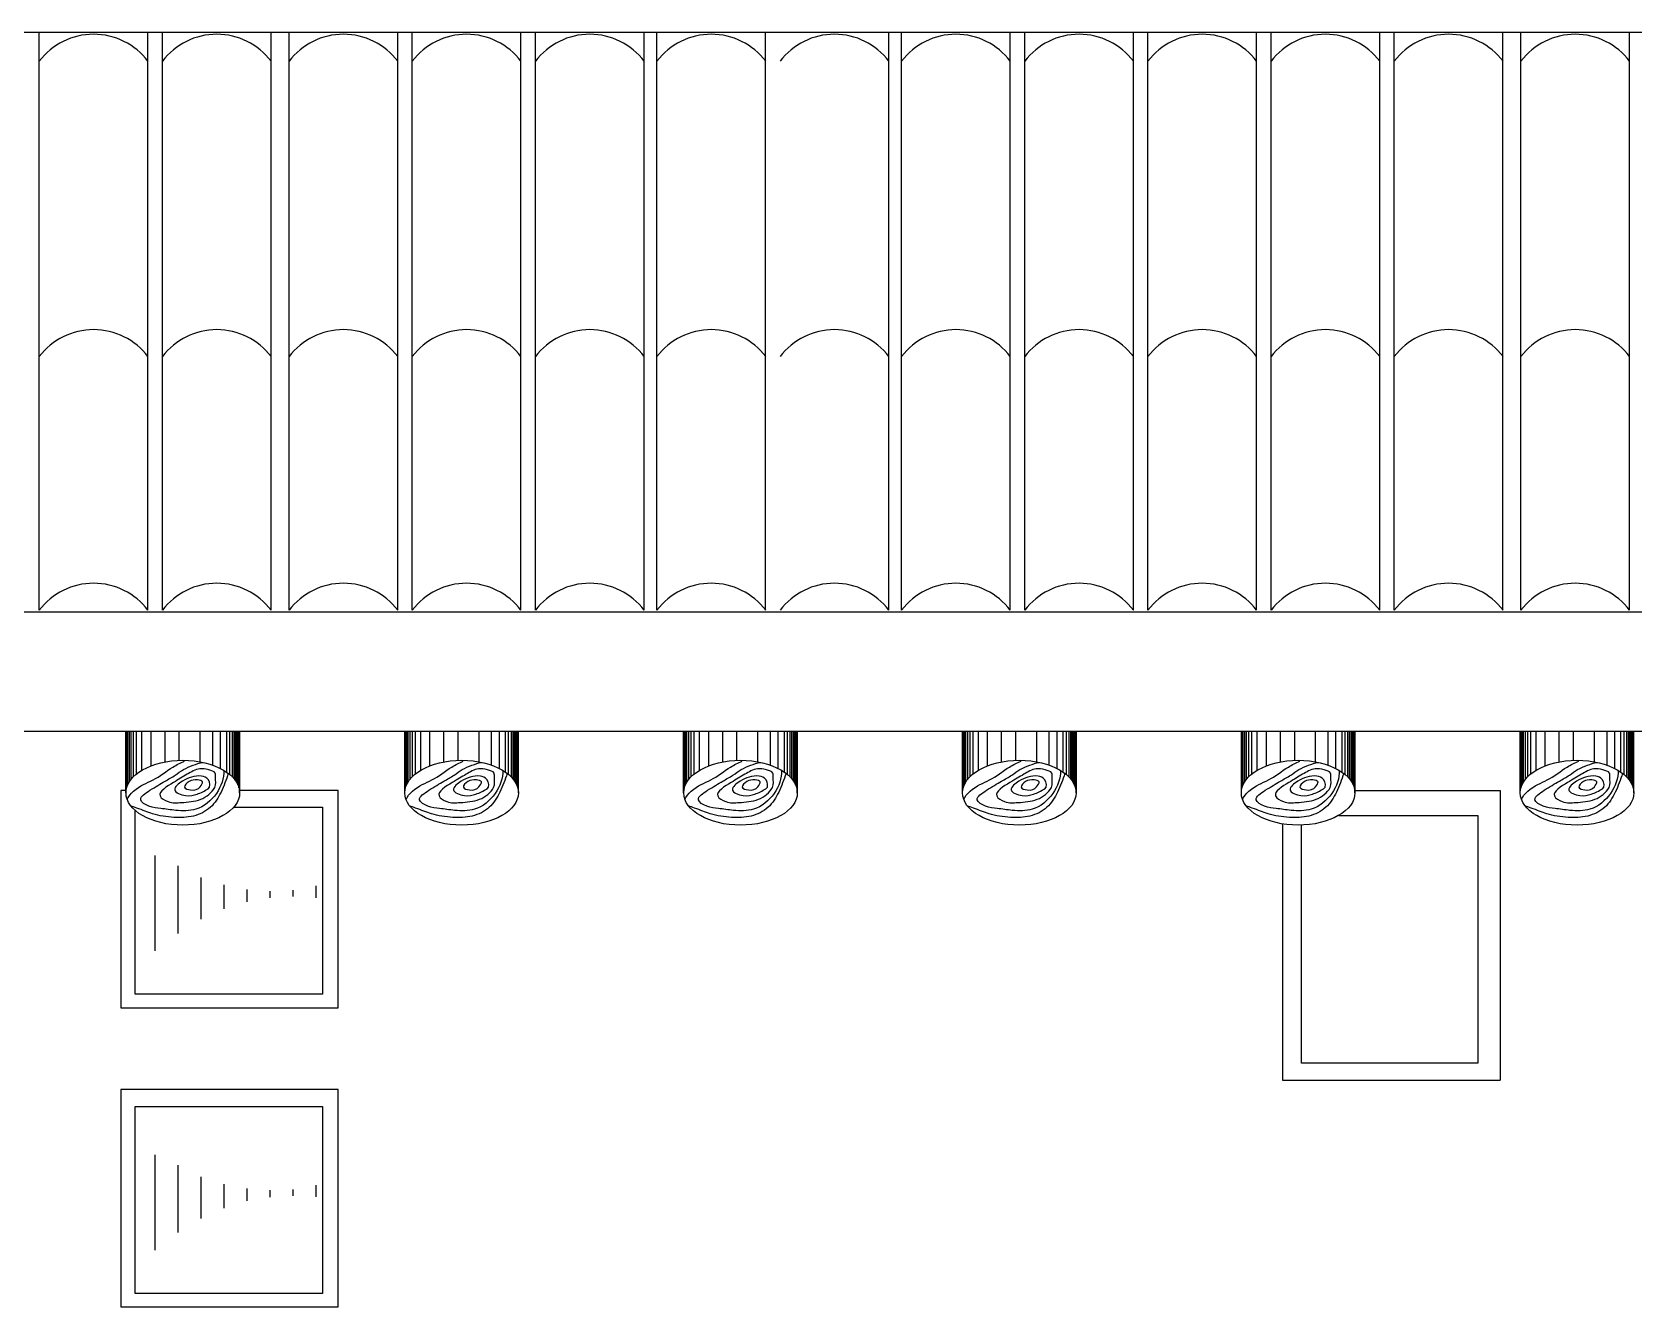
# Model space of a CAD drawing. Extents: x 152 to 700, y -120 to 84.
# Drawn here: x 223.985 to 226.196, y 63.481 to 65.241 of the extents above; entities that cross this region are included whole.
import ezdxf

# ---------------------------------------------------------------- set-up
doc = ezdxf.new("R2010")
doc.units = 0
doc.header["$LTSCALE"] = 0.03
doc.layers.get('0').update_dxf_attribs({"linetype": 'CONTINUOUS'})
for name, color, linetype in [('MUEBLES', 8, 'CONTINUOUS'), ('PISOS', 31, 'CONTINUOUS'), ('VENTANAS', 4, 'CONTINUOUS')]:
    doc.layers.add(name, color=color, linetype=linetype)

msp = doc.modelspace()

# ---------------------------------------------------------------- hatches: boundary and pattern name
at = {"layer": 'VENTANAS', "ltscale": 0.03}
h = msp.add_hatch(dxfattribs=at)
h.set_pattern_fill('ANSI31', color=256, scale=0.01, angle=45, style=0)
edge = h.paths.add_edge_path()
edge.add_spline(control_points=[(224.386, 64.065), (224.3704, 64.0599), (224.3039, 64.0488), (224.2083, 64.0692), (224.1593, 64.1093), (224.1276, 64.1062)], knot_values=[0.089436, 0.089436, 0.089436, 0.089436, 0.137566, 0.280453, 0.356003, 0.356003, 0.356003, 0.356003], degree=3, periodic=0)
edge.add_line((224.1276, 64.1062), (224.1276, 63.9541))
edge.add_spline(control_points=[(224.1276, 63.9541), (224.1517, 63.9682), (224.1856, 64.0001), (224.2439, 64.0301), (224.3058, 64.049), (224.3586, 64.0486), (224.386, 64.0452)], knot_values=[0.114353, 0.114353, 0.114353, 0.114353, 0.199395, 0.250339, 0.309666, 0.394971, 0.394971, 0.394971, 0.394971], degree=3, periodic=0)
edge.add_line((224.386, 64.0452), (224.386, 64.065))
h = msp.add_hatch(dxfattribs=at)
h.set_pattern_fill('ANSI31', color=256, scale=0.01, angle=45, style=0)
edge = h.paths.add_edge_path()
edge.add_spline(control_points=[(224.386, 63.652), (224.3704, 63.6469), (224.3039, 63.6359), (224.2083, 63.6562), (224.1593, 63.6963), (224.1276, 63.6932)], knot_values=[0.089436, 0.089436, 0.089436, 0.089436, 0.137566, 0.280453, 0.356003, 0.356003, 0.356003, 0.356003], degree=3, periodic=0)
edge.add_line((224.1276, 63.6932), (224.1276, 63.5412))
edge.add_spline(control_points=[(224.1276, 63.5412), (224.1517, 63.5553), (224.1856, 63.5871), (224.2439, 63.6172), (224.3058, 63.636), (224.3586, 63.6356), (224.386, 63.6323)], knot_values=[0.114353, 0.114353, 0.114353, 0.114353, 0.199395, 0.250339, 0.309666, 0.394971, 0.394971, 0.394971, 0.394971], degree=3, periodic=0)
edge.add_line((224.386, 63.6323), (224.386, 63.652))

# ---------------------------------------------------------------- linework, layer by layer
at = {"ltscale": 0.03}
for p, q in [((220.4062, 65.2409), (227.3026, 65.2409)), ((220.4062, 64.4409), (229.7885, 64.4409)), ((220.4062, 64.2761), (229.7885, 64.2761)), ((224.1147, 64.1911), (224.1147, 64.2761)), ((224.2719, 64.1911), (224.2719, 64.2761)), ((224.4996, 64.1911), (224.4996, 64.2761)), ((224.6567, 64.1911), (224.6567, 64.2761)), ((224.8844, 64.1911), (224.8844, 64.2761)), ((225.0416, 64.1911), (225.0416, 64.2761)), ((225.2693, 64.1911), (225.2693, 64.2761)), ((225.4264, 64.1911), (225.4264, 64.2761)), ((225.6541, 64.1911), (225.6541, 64.2761)), ((225.8113, 64.1911), (225.8113, 64.2761)), ((226.039, 64.1911), (226.039, 64.2761)), ((225.8108, 64.1944), (226.0111, 64.1944)), ((226.0111, 64.1944), (226.0111, 63.7944)), ((225.7111, 64.1481), (225.7111, 63.7944)), ((225.7111, 63.7944), (226.0111, 63.7944))]:
    msp.add_line(p, q, dxfattribs=at)
msp.add_lwpolyline([(224.1149, 64.1944), (224.1075, 64.1944), (224.1075, 63.8944), (224.4075, 63.8944), (224.4075, 64.1944), (224.2714, 64.1944)], dxfattribs=at)
msp.add_lwpolyline([(224.4075, 63.7814), (224.1075, 63.7814), (224.1075, 63.4814), (224.4075, 63.4814)], close=True, dxfattribs=at)
for centre in [(224.1932, 64.1911), (224.578, 64.1911), (224.9629, 64.1911), (225.3477, 64.1911), (225.7325, 64.1911), (226.1174, 64.1911)]:
    msp.add_ellipse(centre, major_axis=(-0.0784, 0), ratio=0.570687, dxfattribs=at)
at = {"layer": 'MUEBLES', "ltscale": 0.03}
for p, q in [((224.1163, 64.1999), (224.1163, 64.2761)), ((224.1174, 64.2028), (224.1174, 64.2761)), ((224.1194, 64.2063), (224.1194, 64.2761)), ((224.122, 64.21), (224.122, 64.2761)), ((224.1251, 64.2134), (224.1251, 64.2761)), ((224.1294, 64.2172), (224.1294, 64.2761)), ((224.1367, 64.2222), (224.1367, 64.2761)), ((224.1494, 64.2283), (224.1494, 64.2761)), ((224.1687, 64.2336), (224.1687, 64.2761)), ((224.1883, 64.2358), (224.1883, 64.2761)), ((224.2172, 64.2337), (224.2172, 64.2761)), ((224.2345, 64.2291), (224.2345, 64.2761)), ((224.2453, 64.2245), (224.2453, 64.2761)), ((224.2538, 64.2195), (224.2538, 64.2761)), ((224.258, 64.2163), (224.258, 64.2761)), ((224.2619, 64.2127), (224.2619, 64.2761)), ((224.2642, 64.2101), (224.2642, 64.2761)), ((224.2661, 64.2075), (224.2661, 64.2761)), ((224.2676, 64.2051), (224.2676, 64.2761)), ((224.2692, 64.2021), (224.2692, 64.2761)), ((224.2707, 64.1977), (224.2707, 64.2761)), ((224.2714, 64.1911), (224.2714, 64.2761)), ((224.5011, 64.1999), (224.5011, 64.2761)), ((224.5023, 64.2028), (224.5023, 64.2761)), ((224.5042, 64.2063), (224.5042, 64.2761)), ((224.5069, 64.21), (224.5069, 64.2761)), ((224.51, 64.2134), (224.51, 64.2761)), ((224.5142, 64.2172), (224.5142, 64.2761)), ((224.5215, 64.2222), (224.5215, 64.2761)), ((224.5342, 64.2283), (224.5342, 64.2761)), ((224.5535, 64.2336), (224.5535, 64.2761)), ((224.5731, 64.2358), (224.5731, 64.2761)), ((224.602, 64.2337), (224.602, 64.2761)), ((224.6194, 64.2291), (224.6194, 64.2761)), ((224.6302, 64.2245), (224.6302, 64.2761)), ((224.6386, 64.2195), (224.6386, 64.2761)), ((224.6429, 64.2163), (224.6429, 64.2761)), ((224.6467, 64.2127), (224.6467, 64.2761)), ((224.649, 64.2101), (224.649, 64.2761)), ((224.651, 64.2075), (224.651, 64.2761)), ((224.6525, 64.2051), (224.6525, 64.2761)), ((224.654, 64.2021), (224.654, 64.2761)), ((224.6556, 64.1977), (224.6556, 64.2761)), ((224.6563, 64.1911), (224.6563, 64.2761)), ((224.886, 64.1999), (224.886, 64.2761)), ((224.8871, 64.2028), (224.8871, 64.2761)), ((224.889, 64.2063), (224.889, 64.2761)), ((224.8917, 64.21), (224.8917, 64.2761)), ((224.8948, 64.2134), (224.8948, 64.2761)), ((224.8991, 64.2172), (224.8991, 64.2761)), ((224.9064, 64.2222), (224.9064, 64.2761)), ((224.9191, 64.2283), (224.9191, 64.2761)), ((224.9384, 64.2336), (224.9384, 64.2761)), ((224.958, 64.2358), (224.958, 64.2761)), ((224.9869, 64.2337), (224.9869, 64.2761)), ((225.0042, 64.2291), (225.0042, 64.2761)), ((225.015, 64.2245), (225.015, 64.2761)), ((225.0235, 64.2195), (225.0235, 64.2761)), ((225.0277, 64.2163), (225.0277, 64.2761)), ((225.0316, 64.2127), (225.0316, 64.2761)), ((225.0339, 64.2101), (225.0339, 64.2761)), ((225.0358, 64.2075), (225.0358, 64.2761)), ((225.0373, 64.2051), (225.0373, 64.2761)), ((225.0389, 64.2021), (225.0389, 64.2761)), ((225.0404, 64.1977), (225.0404, 64.2761)), ((225.0411, 64.1911), (225.0411, 64.2761)), ((225.2708, 64.1999), (225.2708, 64.2761)), ((225.272, 64.2028), (225.272, 64.2761)), ((225.2739, 64.2063), (225.2739, 64.2761)), ((225.2766, 64.21), (225.2766, 64.2761)), ((225.2797, 64.2134), (225.2797, 64.2761)), ((225.2839, 64.2172), (225.2839, 64.2761)), ((225.2912, 64.2222), (225.2912, 64.2761)), ((225.3039, 64.2283), (225.3039, 64.2761)), ((225.3232, 64.2336), (225.3232, 64.2761)), ((225.3428, 64.2358), (225.3428, 64.2761)), ((225.3717, 64.2337), (225.3717, 64.2761)), ((225.3891, 64.2291), (225.3891, 64.2761)), ((225.3998, 64.2245), (225.3998, 64.2761)), ((225.4083, 64.2195), (225.4083, 64.2761)), ((225.4126, 64.2163), (225.4126, 64.2761)), ((225.4164, 64.2127), (225.4164, 64.2761)), ((225.4187, 64.2101), (225.4187, 64.2761)), ((225.4206, 64.2075), (225.4206, 64.2761)), ((225.4222, 64.2051), (225.4222, 64.2761)), ((225.4237, 64.2021), (225.4237, 64.2761)), ((225.4253, 64.1977), (225.4253, 64.2761)), ((225.426, 64.1911), (225.426, 64.2761)), ((225.6557, 64.1999), (225.6557, 64.2761)), ((225.6568, 64.2028), (225.6568, 64.2761)), ((225.6587, 64.2063), (225.6587, 64.2761)), ((225.6614, 64.21), (225.6614, 64.2761)), ((225.6645, 64.2134), (225.6645, 64.2761)), ((225.6688, 64.2172), (225.6688, 64.2761)), ((225.6761, 64.2222), (225.6761, 64.2761)), ((225.6888, 64.2283), (225.6888, 64.2761)), ((225.708, 64.2336), (225.708, 64.2761)), ((225.7277, 64.2358), (225.7277, 64.2761)), ((225.7566, 64.2337), (225.7566, 64.2761)), ((225.7739, 64.2291), (225.7739, 64.2761)), ((225.7847, 64.2245), (225.7847, 64.2761)), ((225.7932, 64.2195), (225.7932, 64.2761)), ((225.7974, 64.2163), (225.7974, 64.2761)), ((225.8013, 64.2127), (225.8013, 64.2761)), ((225.8036, 64.2101), (225.8036, 64.2761)), ((225.8055, 64.2075), (225.8055, 64.2761)), ((225.807, 64.2051), (225.807, 64.2761)), ((225.8086, 64.2021), (225.8086, 64.2761)), ((225.8101, 64.1977), (225.8101, 64.2761)), ((225.8108, 64.1911), (225.8108, 64.2761)), ((226.0405, 64.1999), (226.0405, 64.2761)), ((226.0417, 64.2028), (226.0417, 64.2761)), ((226.0436, 64.2063), (226.0436, 64.2761)), ((226.0463, 64.21), (226.0463, 64.2761)), ((226.0494, 64.2134), (226.0494, 64.2761)), ((226.0536, 64.2172), (226.0536, 64.2761)), ((226.0609, 64.2222), (226.0609, 64.2761)), ((226.0736, 64.2283), (226.0736, 64.2761)), ((226.0929, 64.2336), (226.0929, 64.2761)), ((226.1125, 64.2358), (226.1125, 64.2761)), ((226.1414, 64.2337), (226.1414, 64.2761)), ((226.1588, 64.2291), (226.1588, 64.2761)), ((226.1695, 64.2245), (226.1695, 64.2761)), ((226.178, 64.2195), (226.178, 64.2761)), ((226.1823, 64.2163), (226.1823, 64.2761)), ((226.1861, 64.2127), (226.1861, 64.2761)), ((226.1884, 64.2101), (226.1884, 64.2761)), ((226.1903, 64.2075), (226.1903, 64.2761)), ((226.1919, 64.2051), (226.1919, 64.2761)), ((226.1934, 64.2021), (226.1934, 64.2761)), ((226.195, 64.1977), (226.195, 64.2761)), ((226.1957, 64.1911), (226.1957, 64.2761))]:
    msp.add_line(p, q, dxfattribs=at)
for points in [[(224.2634, 64.1712), (224.386, 64.1712), (224.386, 63.9132), (224.1276, 63.9132), (224.1276, 64.1666)], [(225.7885, 64.1598), (225.9805, 64.1598), (225.9805, 63.8178), (225.7372, 63.8178), (225.7372, 64.1464)]]:
    msp.add_lwpolyline(points, dxfattribs=at)
msp.add_lwpolyline([(224.1276, 63.7583), (224.386, 63.7583), (224.386, 63.5002), (224.1276, 63.5002)], close=True, dxfattribs=at)
at = {"layer": 'MUEBLES', "ltscale": 5}
for points, knots in [([(224.1164, 64.1818), (224.1177, 64.1856), (224.1306, 64.2003), (224.1529, 64.2068), (224.1751, 64.2248), (224.19, 64.2323), (224.1955, 64.2348)], [0.9411515, 0.9411515, 0.9411515, 0.9411515, 0.9630603, 1.0162482, 1.0724748, 1.1033181, 1.1033181, 1.1033181, 1.1033181]), ([(224.2499, 64.222), (224.2504, 64.211), (224.2416, 64.1876), (224.2147, 64.1655), (224.1856, 64.1659), (224.1639, 64.1695), (224.1479, 64.1707), (224.1285, 64.1821), (224.1515, 64.197), (224.166, 64.2055), (224.1822, 64.2147), (224.1941, 64.2237), (224.207, 64.2289), (224.2164, 64.2323), (224.2208, 64.233)], [0.004068, 0.004068, 0.004068, 0.004068, 0.0611051, 0.1227182, 0.1702772, 0.2059938, 0.2343988, 0.2591743, 0.2903333, 0.3324753, 0.36057, 0.3836703, 0.4089327, 0.4325443, 0.4325443, 0.4325443, 0.4325443]), ([(224.5013, 64.1818), (224.5026, 64.1856), (224.5155, 64.2003), (224.5378, 64.2068), (224.5599, 64.2248), (224.5748, 64.2323), (224.5803, 64.2348)], [0.9411515, 0.9411515, 0.9411515, 0.9411515, 0.9630603, 1.0162482, 1.0724748, 1.1033181, 1.1033181, 1.1033181, 1.1033181]), ([(224.6348, 64.222), (224.6353, 64.211), (224.6264, 64.1876), (224.5995, 64.1655), (224.5705, 64.1659), (224.5487, 64.1695), (224.5328, 64.1707), (224.5134, 64.1821), (224.5364, 64.197), (224.5508, 64.2055), (224.5671, 64.2147), (224.5789, 64.2237), (224.5918, 64.2289), (224.6012, 64.2323), (224.6056, 64.233)], [0.004068, 0.004068, 0.004068, 0.004068, 0.0611051, 0.1227182, 0.1702772, 0.2059938, 0.2343988, 0.2591743, 0.2903333, 0.3324753, 0.36057, 0.3836703, 0.4089327, 0.4325443, 0.4325443, 0.4325443, 0.4325443]), ([(224.8861, 64.1818), (224.8874, 64.1856), (224.9003, 64.2003), (224.9226, 64.2068), (224.9448, 64.2248), (224.9597, 64.2323), (224.9652, 64.2348)], [0.9411515, 0.9411515, 0.9411515, 0.9411515, 0.9630603, 1.0162482, 1.0724748, 1.1033181, 1.1033181, 1.1033181, 1.1033181]), ([(225.0196, 64.222), (225.0201, 64.211), (225.0113, 64.1876), (224.9844, 64.1655), (224.9553, 64.1659), (224.9336, 64.1695), (224.9176, 64.1707), (224.8982, 64.1821), (224.9212, 64.197), (224.9357, 64.2055), (224.9519, 64.2147), (224.9638, 64.2237), (224.9767, 64.2289), (224.986, 64.2323), (224.9905, 64.233)], [0.004068, 0.004068, 0.004068, 0.004068, 0.0611051, 0.1227182, 0.1702772, 0.2059938, 0.2343988, 0.2591743, 0.2903333, 0.3324753, 0.36057, 0.3836703, 0.4089327, 0.4325443, 0.4325443, 0.4325443, 0.4325443]), ([(225.271, 64.1818), (225.2723, 64.1856), (225.2852, 64.2003), (225.3075, 64.2068), (225.3296, 64.2248), (225.3445, 64.2323), (225.35, 64.2348)], [0.9411515, 0.9411515, 0.9411515, 0.9411515, 0.9630603, 1.0162482, 1.0724748, 1.1033181, 1.1033181, 1.1033181, 1.1033181]), ([(225.4045, 64.222), (225.405, 64.211), (225.3961, 64.1876), (225.3692, 64.1655), (225.3402, 64.1659), (225.3184, 64.1695), (225.3025, 64.1707), (225.2831, 64.1821), (225.306, 64.197), (225.3205, 64.2055), (225.3368, 64.2147), (225.3486, 64.2237), (225.3615, 64.2289), (225.3709, 64.2323), (225.3753, 64.233)], [0.004068, 0.004068, 0.004068, 0.004068, 0.0611051, 0.1227182, 0.1702772, 0.2059938, 0.2343988, 0.2591743, 0.2903333, 0.3324753, 0.36057, 0.3836703, 0.4089327, 0.4325443, 0.4325443, 0.4325443, 0.4325443]), ([(225.6558, 64.1818), (225.6571, 64.1856), (225.67, 64.2003), (225.6923, 64.2068), (225.7145, 64.2248), (225.7294, 64.2323), (225.7349, 64.2348)], [0.9411515, 0.9411515, 0.9411515, 0.9411515, 0.9630603, 1.0162482, 1.0724748, 1.1033181, 1.1033181, 1.1033181, 1.1033181]), ([(225.7893, 64.222), (225.7898, 64.211), (225.781, 64.1876), (225.7541, 64.1655), (225.725, 64.1659), (225.7033, 64.1695), (225.6873, 64.1707), (225.6679, 64.1821), (225.6909, 64.197), (225.7053, 64.2055), (225.7216, 64.2147), (225.7335, 64.2237), (225.7464, 64.2289), (225.7557, 64.2323), (225.7602, 64.233)], [0.004068, 0.004068, 0.004068, 0.004068, 0.0611051, 0.1227182, 0.1702772, 0.2059938, 0.2343988, 0.2591743, 0.2903333, 0.3324753, 0.36057, 0.3836703, 0.4089327, 0.4325443, 0.4325443, 0.4325443, 0.4325443]), ([(226.0407, 64.1818), (226.042, 64.1856), (226.0549, 64.2003), (226.0772, 64.2068), (226.0993, 64.2248), (226.1142, 64.2323), (226.1197, 64.2348)], [0.9411515, 0.9411515, 0.9411515, 0.9411515, 0.9630603, 1.0162482, 1.0724748, 1.1033181, 1.1033181, 1.1033181, 1.1033181]), ([(226.1742, 64.222), (226.1746, 64.211), (226.1658, 64.1876), (226.1389, 64.1655), (226.1099, 64.1659), (226.0881, 64.1695), (226.0722, 64.1707), (226.0528, 64.1821), (226.0757, 64.197), (226.0902, 64.2055), (226.1064, 64.2147), (226.1183, 64.2237), (226.1312, 64.2289), (226.1406, 64.2323), (226.145, 64.233)], [0.004068, 0.004068, 0.004068, 0.004068, 0.0611051, 0.1227182, 0.1702772, 0.2059938, 0.2343988, 0.2591743, 0.2903333, 0.3324753, 0.36057, 0.3836703, 0.4089327, 0.4325443, 0.4325443, 0.4325443, 0.4325443]), ([(224.256, 64.2179), (224.253, 64.2092), (224.2471, 64.1924), (224.2329, 64.169), (224.2079, 64.157), (224.1801, 64.1564), (224.1526, 64.1603), (224.1359, 64.168), (224.1238, 64.1719), (224.1213, 64.1731)], [0.6313347, 0.6313347, 0.6313347, 0.6313347, 0.6788902, 0.722914, 0.7681642, 0.8143713, 0.8656137, 0.9055586, 0.9189088, 0.9189088, 0.9189088, 0.9189088]), ([(224.6408, 64.2179), (224.6379, 64.2092), (224.632, 64.1924), (224.6178, 64.169), (224.5927, 64.157), (224.565, 64.1564), (224.5375, 64.1603), (224.5208, 64.168), (224.5087, 64.1719), (224.5062, 64.1731)], [0.6313347, 0.6313347, 0.6313347, 0.6313347, 0.6788902, 0.722914, 0.7681642, 0.8143713, 0.8656137, 0.9055586, 0.9189088, 0.9189088, 0.9189088, 0.9189088]), ([(225.0257, 64.2179), (225.0227, 64.2092), (225.0168, 64.1924), (225.0026, 64.169), (224.9776, 64.157), (224.9498, 64.1564), (224.9223, 64.1603), (224.9056, 64.168), (224.8935, 64.1719), (224.891, 64.1731)], [0.6313347, 0.6313347, 0.6313347, 0.6313347, 0.6788902, 0.722914, 0.7681642, 0.8143713, 0.8656137, 0.9055586, 0.9189088, 0.9189088, 0.9189088, 0.9189088]), ([(225.4105, 64.2179), (225.4076, 64.2092), (225.4017, 64.1924), (225.3875, 64.169), (225.3624, 64.157), (225.3347, 64.1564), (225.3071, 64.1603), (225.2905, 64.168), (225.2784, 64.1719), (225.2759, 64.1731)], [0.6313347, 0.6313347, 0.6313347, 0.6313347, 0.6788902, 0.722914, 0.7681642, 0.8143713, 0.8656137, 0.9055586, 0.9189088, 0.9189088, 0.9189088, 0.9189088]), ([(225.7954, 64.2179), (225.7924, 64.2092), (225.7865, 64.1924), (225.7723, 64.169), (225.7473, 64.157), (225.7195, 64.1564), (225.692, 64.1603), (225.6753, 64.168), (225.6632, 64.1719), (225.6607, 64.1731)], [0.6313347, 0.6313347, 0.6313347, 0.6313347, 0.6788902, 0.722914, 0.7681642, 0.8143713, 0.8656137, 0.9055586, 0.9189088, 0.9189088, 0.9189088, 0.9189088]), ([(226.1802, 64.2179), (226.1773, 64.2092), (226.1714, 64.1924), (226.1572, 64.169), (226.1321, 64.157), (226.1044, 64.1564), (226.0768, 64.1603), (226.0602, 64.168), (226.0481, 64.1719), (226.0456, 64.1731)], [0.6313347, 0.6313347, 0.6313347, 0.6313347, 0.6788902, 0.722914, 0.7681642, 0.8143713, 0.8656137, 0.9055586, 0.9189088, 0.9189088, 0.9189088, 0.9189088])]:
    msp.add_open_spline(points, degree=3, knots=knots, dxfattribs=at)
for points, start_tangent, end_tangent in [([(224.2373, 64.1985), (224.2179, 64.182), (224.1912, 64.1776), (224.1728, 64.1788), (224.1619, 64.1866), (224.1802, 64.2051), (224.1992, 64.2165), (224.2165, 64.2241), (224.2289, 64.2227), (224.2379, 64.2179), (224.2383, 64.2127), (224.2373, 64.1985)], (-0.452531, -0.891749), (-0.452531, -0.891749)), ([(224.2283, 64.1965), (224.2129, 64.1892), (224.197, 64.1872), (224.182, 64.1952), (224.1926, 64.2071), (224.205, 64.2125), (224.2191, 64.2141), (224.2281, 64.2093), (224.2283, 64.1965)], (-0.866643, -0.498928), (-0.866643, -0.498928)), ([(224.2171, 64.1993), (224.204, 64.1949), (224.1956, 64.1987), (224.2018, 64.2065), (224.2135, 64.2087), (224.2205, 64.2061), (224.2171, 64.1993)], (-0.609714, -0.792621), (-0.609714, -0.792621)), ([(224.6222, 64.1985), (224.6027, 64.182), (224.5761, 64.1776), (224.5576, 64.1788), (224.5468, 64.1866), (224.565, 64.2051), (224.5841, 64.2165), (224.6013, 64.2241), (224.6137, 64.2227), (224.6228, 64.2179), (224.6232, 64.2127), (224.6222, 64.1985)], (-0.452531, -0.891749), (-0.452531, -0.891749)), ([(224.6131, 64.1965), (224.5977, 64.1892), (224.5819, 64.1872), (224.5668, 64.1952), (224.5775, 64.2071), (224.5899, 64.2125), (224.6039, 64.2141), (224.6129, 64.2093), (224.6131, 64.1965)], (-0.866643, -0.498928), (-0.866643, -0.498928)), ([(224.6019, 64.1993), (224.5889, 64.1949), (224.5805, 64.1987), (224.5867, 64.2065), (224.5983, 64.2087), (224.6053, 64.2061), (224.6019, 64.1993)], (-0.609714, -0.792621), (-0.609714, -0.792621)), ([(225.007, 64.1985), (224.9876, 64.182), (224.9609, 64.1776), (224.9425, 64.1788), (224.9316, 64.1866), (224.9499, 64.2051), (224.9689, 64.2165), (224.9862, 64.2241), (224.9986, 64.2227), (225.0076, 64.2179), (225.008, 64.2127), (225.007, 64.1985)], (-0.452531, -0.891749), (-0.452531, -0.891749)), ([(224.998, 64.1965), (224.9826, 64.1892), (224.9667, 64.1872), (224.9517, 64.1952), (224.9623, 64.2071), (224.9747, 64.2125), (224.9888, 64.2141), (224.9978, 64.2093), (224.998, 64.1965)], (-0.866643, -0.498928), (-0.866643, -0.498928)), ([(224.9868, 64.1993), (224.9737, 64.1949), (224.9653, 64.1987), (224.9715, 64.2065), (224.9832, 64.2087), (224.9902, 64.2061), (224.9868, 64.1993)], (-0.609714, -0.792621), (-0.609714, -0.792621)), ([(225.3919, 64.1985), (225.3724, 64.182), (225.3458, 64.1776), (225.3273, 64.1788), (225.3165, 64.1866), (225.3347, 64.2051), (225.3538, 64.2165), (225.371, 64.2241), (225.3834, 64.2227), (225.3925, 64.2179), (225.3929, 64.2127), (225.3919, 64.1985)], (-0.452531, -0.891749), (-0.452531, -0.891749)), ([(225.3828, 64.1965), (225.3674, 64.1892), (225.3516, 64.1872), (225.3365, 64.1952), (225.3472, 64.2071), (225.3596, 64.2125), (225.3736, 64.2141), (225.3826, 64.2093), (225.3828, 64.1965)], (-0.866643, -0.498928), (-0.866643, -0.498928)), ([(225.3716, 64.1993), (225.3586, 64.1949), (225.3502, 64.1987), (225.3564, 64.2065), (225.368, 64.2087), (225.375, 64.2061), (225.3716, 64.1993)], (-0.609714, -0.792621), (-0.609714, -0.792621)), ([(225.7767, 64.1985), (225.7573, 64.182), (225.7306, 64.1776), (225.7122, 64.1788), (225.7013, 64.1866), (225.7196, 64.2051), (225.7386, 64.2165), (225.7559, 64.2241), (225.7683, 64.2227), (225.7773, 64.2179), (225.7777, 64.2127), (225.7767, 64.1985)], (-0.452531, -0.891749), (-0.452531, -0.891749)), ([(225.7677, 64.1965), (225.7522, 64.1892), (225.7364, 64.1872), (225.7214, 64.1952), (225.732, 64.2071), (225.7444, 64.2125), (225.7585, 64.2141), (225.7675, 64.2093), (225.7677, 64.1965)], (-0.866643, -0.498928), (-0.866643, -0.498928)), ([(225.7565, 64.1993), (225.7434, 64.1949), (225.735, 64.1987), (225.7412, 64.2065), (225.7528, 64.2087), (225.7599, 64.2061), (225.7565, 64.1993)], (-0.609714, -0.792621), (-0.609714, -0.792621)), ([(226.1616, 64.1985), (226.1421, 64.182), (226.1155, 64.1776), (226.097, 64.1788), (226.0862, 64.1866), (226.1044, 64.2051), (226.1235, 64.2165), (226.1407, 64.2241), (226.1531, 64.2227), (226.1621, 64.2179), (226.1626, 64.2127), (226.1616, 64.1985)], (-0.452531, -0.891749), (-0.452531, -0.891749)), ([(226.1525, 64.1965), (226.1371, 64.1892), (226.1213, 64.1872), (226.1062, 64.1952), (226.1168, 64.2071), (226.1293, 64.2125), (226.1433, 64.2141), (226.1523, 64.2093), (226.1525, 64.1965)], (-0.866643, -0.498928), (-0.866643, -0.498928)), ([(226.1413, 64.1993), (226.1283, 64.1949), (226.1199, 64.1987), (226.1261, 64.2065), (226.1377, 64.2087), (226.1447, 64.2061), (226.1413, 64.1993)], (-0.609714, -0.792621), (-0.609714, -0.792621))]:
    msp.add_spline(points, degree=3, dxfattribs=dict(at, start_tangent=start_tangent, end_tangent=end_tangent))
at = {"layer": 'PISOS', "color": 31, "ltscale": 0.03}
for p, q in [((223.9951, 64.4429), (223.9951, 65.2409)), ((224.1451, 64.4429), (224.1451, 65.2409)), ((224.1651, 64.4429), (224.1651, 65.2409)), ((224.3151, 64.4429), (224.3151, 65.2409)), ((224.3399, 64.4429), (224.3399, 65.2409)), ((224.4899, 64.4429), (224.4899, 65.2409)), ((224.5099, 64.4429), (224.5099, 65.2409)), ((224.6599, 64.4429), (224.6599, 65.2409)), ((224.6799, 64.4429), (224.6799, 65.2409)), ((224.8299, 64.4429), (224.8299, 65.2409)), ((224.8476, 64.4429), (224.8476, 65.2409)), ((224.9976, 64.4429), (224.9976, 65.2409)), ((225.1676, 64.4429), (225.1676, 65.2409)), ((225.1852, 64.4429), (225.1852, 65.2409)), ((225.3352, 64.4429), (225.3352, 65.2409)), ((225.3552, 64.4429), (225.3552, 65.2409)), ((225.5052, 64.4429), (225.5052, 65.2409)), ((225.5252, 64.4429), (225.5252, 65.2409)), ((225.6752, 64.4429), (225.6752, 65.2409)), ((225.6952, 64.4429), (225.6952, 65.2409)), ((225.8452, 64.4429), (225.8452, 65.2409)), ((225.8652, 64.4429), (225.8652, 65.2409)), ((226.0152, 64.4429), (226.0152, 65.2409)), ((226.04, 64.4429), (226.04, 65.2409)), ((226.19, 64.4429), (226.19, 65.2409))]:
    msp.add_line(p, q, dxfattribs=at)
for centre in [(224.0701, 65.1437), (224.2401, 65.1437), (224.4149, 65.1437), (224.5849, 65.1437), (224.7549, 65.1437), (224.9226, 65.1437), (225.0926, 65.1437), (225.2602, 65.1437), (225.4302, 65.1437), (225.6002, 65.1437), (225.7702, 65.1437), (225.9402, 65.1437), (226.115, 65.1437), (224.0701, 64.736), (224.2401, 64.736), (224.4149, 64.736), (224.5849, 64.736), (224.7549, 64.736), (224.9226, 64.736), (225.0926, 64.736), (225.2602, 64.736), (225.4302, 64.736), (225.6002, 64.736), (225.7702, 64.736), (225.9402, 64.736), (226.115, 64.736), (224.0701, 64.386), (224.2401, 64.386), (224.4149, 64.386), (224.5849, 64.386), (224.7549, 64.386), (224.9226, 64.386), (225.0926, 64.386), (225.2602, 64.386), (225.4302, 64.386), (225.6002, 64.386), (225.7702, 64.386), (225.9402, 64.386), (226.115, 64.386)]:
    msp.add_arc(centre, 0.0942, 37.207, 142.793, dxfattribs=at)

doc.saveas('drawing.dxf')
